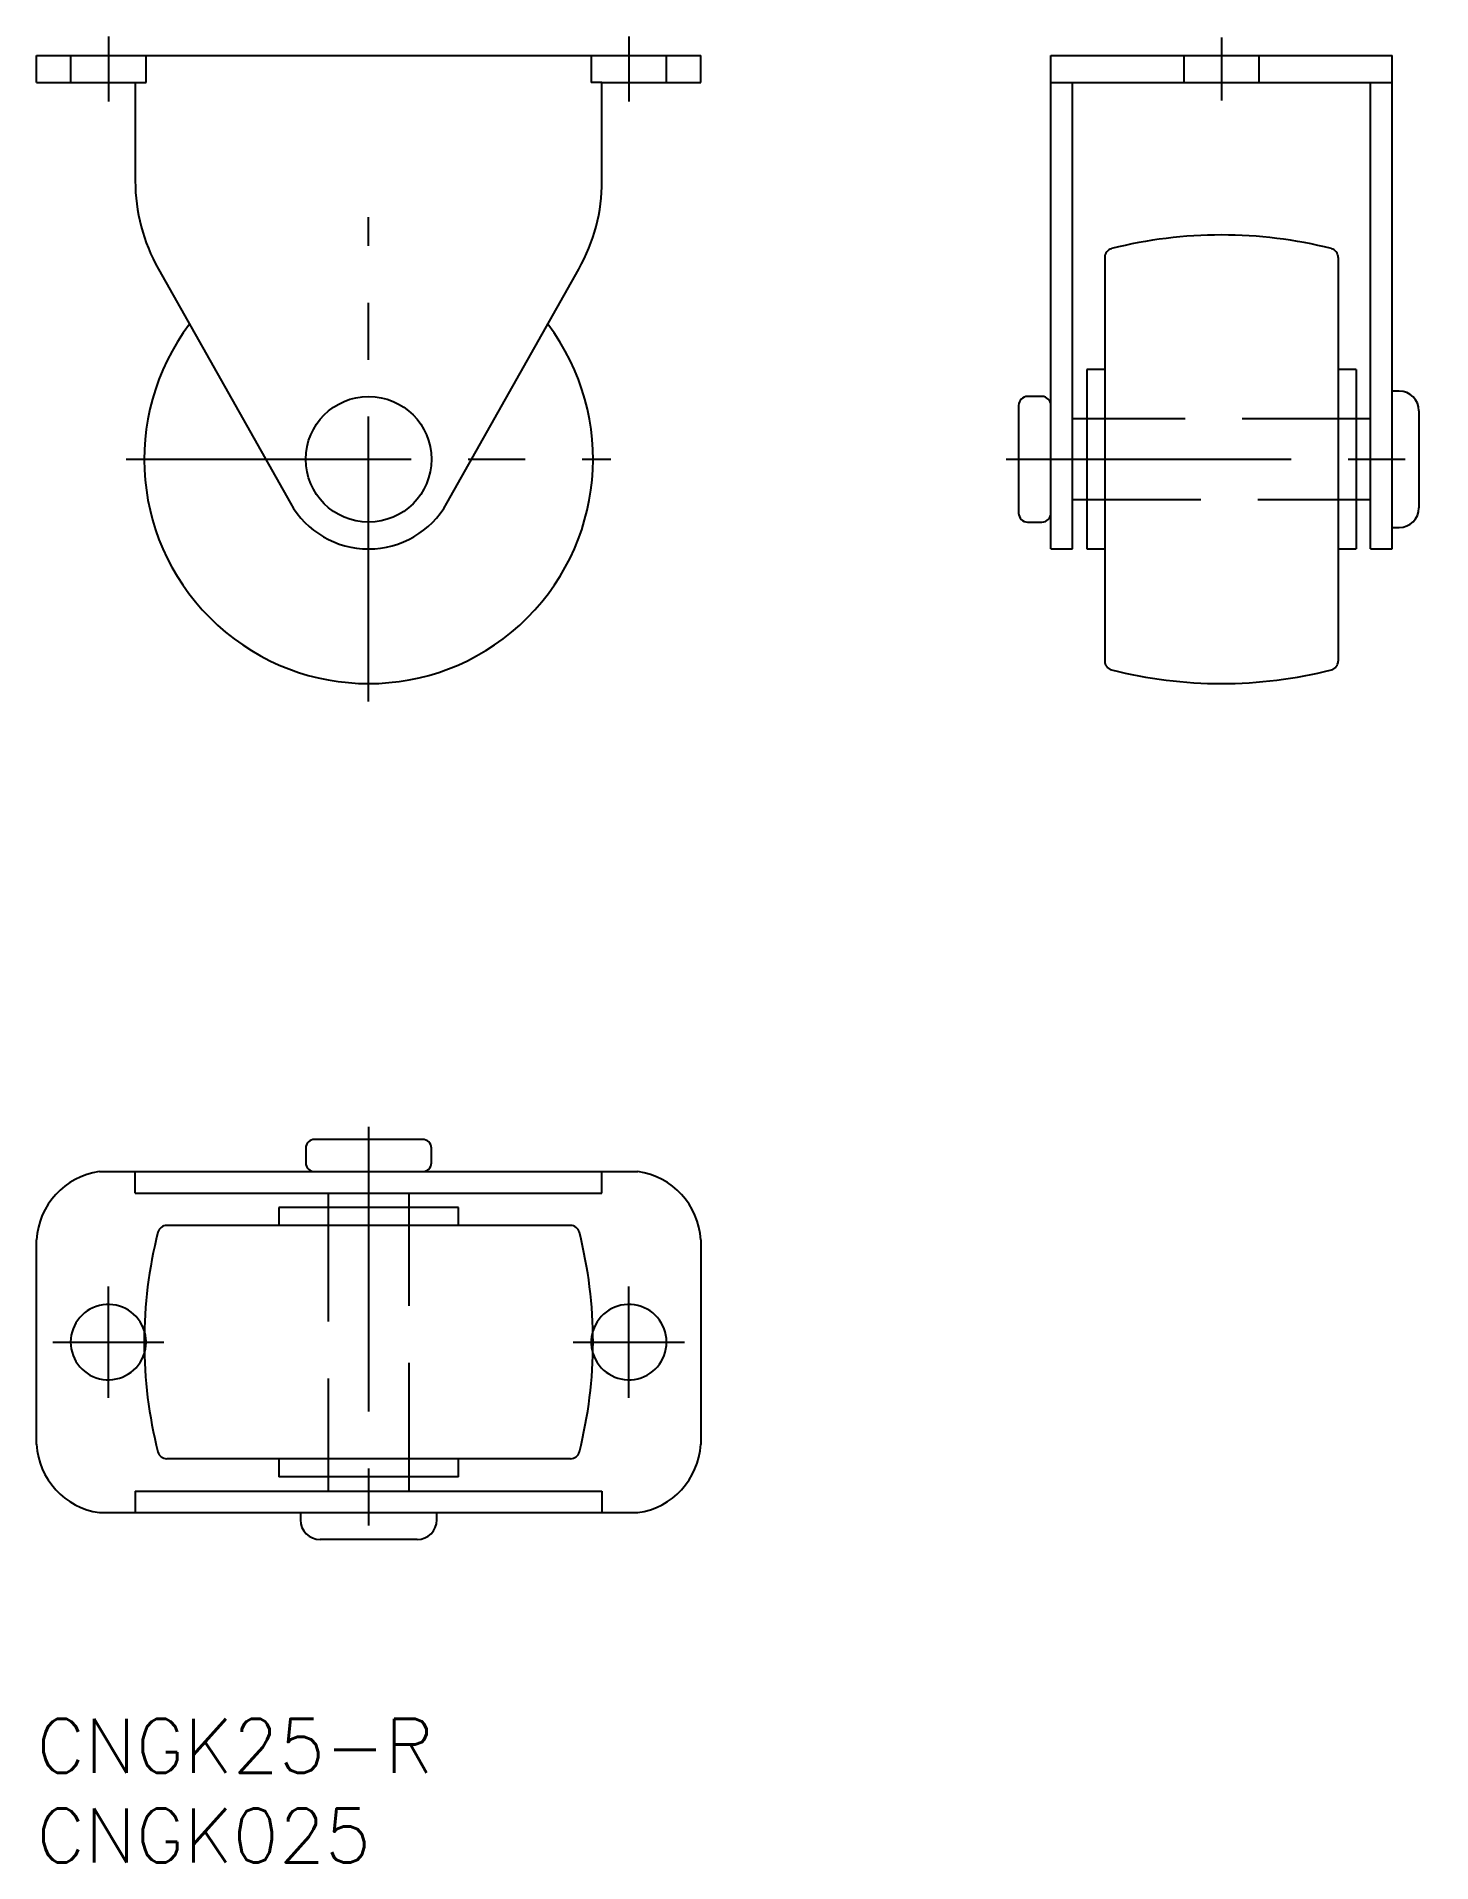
# Model space of a CAD drawing. Extents: x 0 to 78, y -8 to 94.
import ezdxf

# ---------------------------------------------------------------- set-up
doc = ezdxf.new("R2010")
doc.units = 0
doc.header["$LTSCALE"] = 0.5
doc.linetypes.add('CENTER', pattern=[50.8, 31.75, -6.35, 6.35, -6.35])
doc.linetypes.add('DASHED', pattern=[19.05, 12.7, -6.35])
for name, color, linetype in [('MSM_CENTER', 1, 'CENTER'), ('MSM_CONTINUOUS', 7, 'CONTINUOUS'), ('MSM_DASHED', 4, 'DASHED'), ('MSM_PART_NUMBER', 7, 'CONTINUOUS')]:
    doc.layers.add(name, color=color, linetype=linetype)
doc.styles.get("Standard").update_dxf_attribs({"font": 'txt.shx', "height": 3, "bigfont": 'bigfont.shx'})

# ---------------------------------------------------------------- blocks, each defined once
blk = doc.blocks.new('*U19')
at = {"layer": 'MSM_PART_NUMBER'}
blk.add_text('CNGK25-R', height=3, dxfattribs=at).set_placement((0, -3))
blk = doc.blocks.new('*U20')
at = {"layer": 'MSM_PART_NUMBER'}
blk.add_text('CNGK025', height=3, dxfattribs=at).set_placement((0, -8))

msp = doc.modelspace()

# ---------------------------------------------------------------- linework, layer by layer
at = {"layer": 'MSM_CENTER'}
for p, q in [((4, 93.76), (4, 90.14)), ((33, 93.76), (33, 90.14)), ((66.01, 93.7), (66.01, 90.2)), ((18.5, 56.7), (18.5, 83.7)), ((5, 70.2), (32, 70.2)), ((54.01, 70.2), (77.71, 70.2)), ((18.5, 33), (18.5, 9.3)), ((4, 17.9), (4, 24.1)), ((33, 17.9), (33, 24.1)), ((0.9, 21), (7.1, 21)), ((29.9, 21), (36.1, 21))]:
    msp.add_line(p, q, dxfattribs=at)
at = {"layer": 'MSM_CONTINUOUS'}
for p, q in [((0, 92.7), (37, 92.7)), ((0, 91.2), (0, 92.7)), ((37, 91.2), (37, 92.7)), ((56.51, 65.2), (56.51, 92.7)), ((56.51, 92.7), (75.51, 92.7)), ((75.51, 65.2), (75.51, 92.7)), ((0, 91.2), (5.5, 91.2)), ((5.5, 91.2), (5.5, 85.71)), ((31.5, 85.71), (31.5, 91.2)), ((31.5, 91.2), (37, 91.2)), ((56.51, 91.2), (75.51, 91.2)), ((57.71, 65.2), (57.71, 91.2)), ((74.31, 65.2), (74.31, 91.2)), ((59.51, 81.45), (59.51, 58.95)), ((72.51, 81.45), (72.51, 58.95)), ((6.79, 80.8), (14.14, 67.75)), ((22.86, 67.75), (30.21, 80.8)), ((58.51, 75.2), (58.51, 65.2)), ((59.51, 75.2), (58.51, 75.2)), ((73.51, 75.2), (72.51, 75.2)), ((73.51, 75.2), (73.51, 65.2)), ((56.01, 73.7), (55.21, 73.7)), ((75.91, 74), (75.51, 74)), ((54.71, 73.2), (54.71, 67.2)), ((58.51, 72.45), (57.71, 72.45)), ((74.31, 72.45), (73.51, 72.45)), ((77.01, 72.9), (77.01, 67.5)), ((57.71, 67.95), (58.51, 67.95)), ((73.51, 67.95), (74.31, 67.95)), ((55.21, 66.7), (56.01, 66.7)), ((75.51, 66.4), (75.91, 66.4)), ((56.51, 65.2), (57.71, 65.2)), ((58.51, 65.2), (59.51, 65.2)), ((72.51, 65.2), (73.51, 65.2)), ((74.31, 65.2), (75.51, 65.2)), ((15, 31.8), (15, 31)), ((21.5, 32.3), (15.5, 32.3)), ((22, 31), (22, 31.8)), ((3.5, 30.5), (33.5, 30.5)), ((5.5, 29.3), (5.5, 30.5)), ((31.5, 29.3), (31.5, 30.5)), ((5.5, 29.3), (31.5, 29.3)), ((23.5, 28.5), (13.5, 28.5)), ((13.5, 28.5), (13.5, 27.5)), ((16.25, 29.3), (16.25, 28.5)), ((20.75, 28.5), (20.75, 29.3)), ((23.5, 27.5), (23.5, 28.5)), ((29.75, 27.5), (7.25, 27.5)), ((0, 15.3), (0, 26.7)), ((37, 26.7), (37, 15.3)), ((29.75, 14.5), (7.25, 14.5)), ((13.5, 14.5), (13.5, 13.5)), ((23.5, 13.5), (23.5, 14.5)), ((23.5, 13.5), (13.5, 13.5)), ((16.25, 13.5), (16.25, 12.7)), ((20.75, 12.7), (20.75, 13.5)), ((5.5, 12.7), (31.5, 12.7)), ((5.5, 12.7), (5.5, 11.5)), ((31.5, 12.7), (31.5, 11.5)), ((3.5, 11.5), (33.5, 11.5)), ((14.7, 11.5), (14.7, 11.1)), ((22.3, 11.1), (22.3, 11.5)), ((21.2, 10), (15.8, 10))]:
    msp.add_line(p, q, dxfattribs=at)
msp.add_circle((18.5, 70.2), 3.5, dxfattribs=at)
for centre, radius, start, end in [((15.5, 85.71), 10, 180, 209.3935), ((21.5, 85.71), 10, 330.6065, 0), ((66.01, 57.7), 25, 75.8242, 104.1758), ((60.01, 81.45), 0.5, 104.1758, 180), ((72.01, 81.45), 0.5, 0, 75.8242), ((18.5, 70.2), 12.5, 142.9717, 37.0283), ((55.21, 73.2), 0.5, 90, 180), ((56.01, 73.2), 0.5, 0, 90), ((75.91, 72.9), 1.1, 0, 90), ((18.5, 70.2), 5, 209.3935, 330.6065), ((55.21, 67.2), 0.5, 180, 270), ((56.01, 67.2), 0.5, 270, 0), ((75.91, 67.5), 1.1, 270, 0), ((60.01, 58.95), 0.5, 180, 255.8242), ((66.01, 82.7), 25, 255.8242, 284.1758), ((72.01, 58.95), 0.5, 284.1758, 0), ((15.5, 31.8), 0.5, 90, 180), ((21.5, 31.8), 0.5, 0, 90), ((15.5, 31), 0.5, 180, 270), ((21.5, 31), 0.5, 270, 0), ((4.07, 26.46), 4.08, 98.0642, 176.6424), ((32.93, 26.46), 4.08, 3.3128, 81.9807), ((7.25, 27), 0.5, 90, 165.8242), ((29.75, 27), 0.5, 14.1758, 90), ((31, 21), 25, 165.8242, 194.1758), ((6, 21), 25, 345.8242, 14.1758), ((4, 21), 2.1, 17.0603, 342.9397), ((33, 21), 2.1, 197.0603, 162.9397), ((4.07, 15.54), 4.08, 183.3127, 261.9807), ((32.93, 15.54), 4.08, 278.0193, 356.6873), ((7.25, 15), 0.5, 194.1758, 270), ((29.75, 15), 0.5, 270, 345.8242), ((15.8, 11.1), 1.1, 180, 270), ((21.2, 11.1), 1.1, 270, 0)]:
    msp.add_arc(centre, radius, start, end, dxfattribs=at)
at = {"layer": 'MSM_DASHED'}
for p, q in [((1.9, 92.7), (1.9, 91.2)), ((6.1, 91.2), (6.1, 92.7)), ((30.9, 92.7), (30.9, 91.2)), ((35.1, 91.2), (35.1, 92.7)), ((63.91, 92.7), (63.91, 91.2)), ((68.11, 91.2), (68.11, 92.7)), ((5.5, 91.2), (6.1, 91.2)), ((31.5, 91.2), (30.9, 91.2)), ((73.51, 72.45), (58.51, 72.45)), ((58.51, 67.95), (73.51, 67.95)), ((16.25, 28.5), (16.25, 13.5)), ((16.25, 28.5), (16.25, 13.5)), ((20.75, 13.5), (20.75, 28.5)), ((20.75, 13.5), (20.75, 28.5))]:
    msp.add_line(p, q, dxfattribs=at)
for centre, start, end in [((4, 21), 342.9397, 17.0603), ((33, 21), 162.9397, 197.0603)]:
    msp.add_arc(centre, 2.1, start, end, dxfattribs=at)

# ---------------------------------------------------------------- block references
at = {"layer": 'MSM_CONTINUOUS'}
for name in ['*U19', '*U20']:
    msp.add_blockref(name, (0, 0), dxfattribs=at)

doc.saveas('drawing.dxf')
